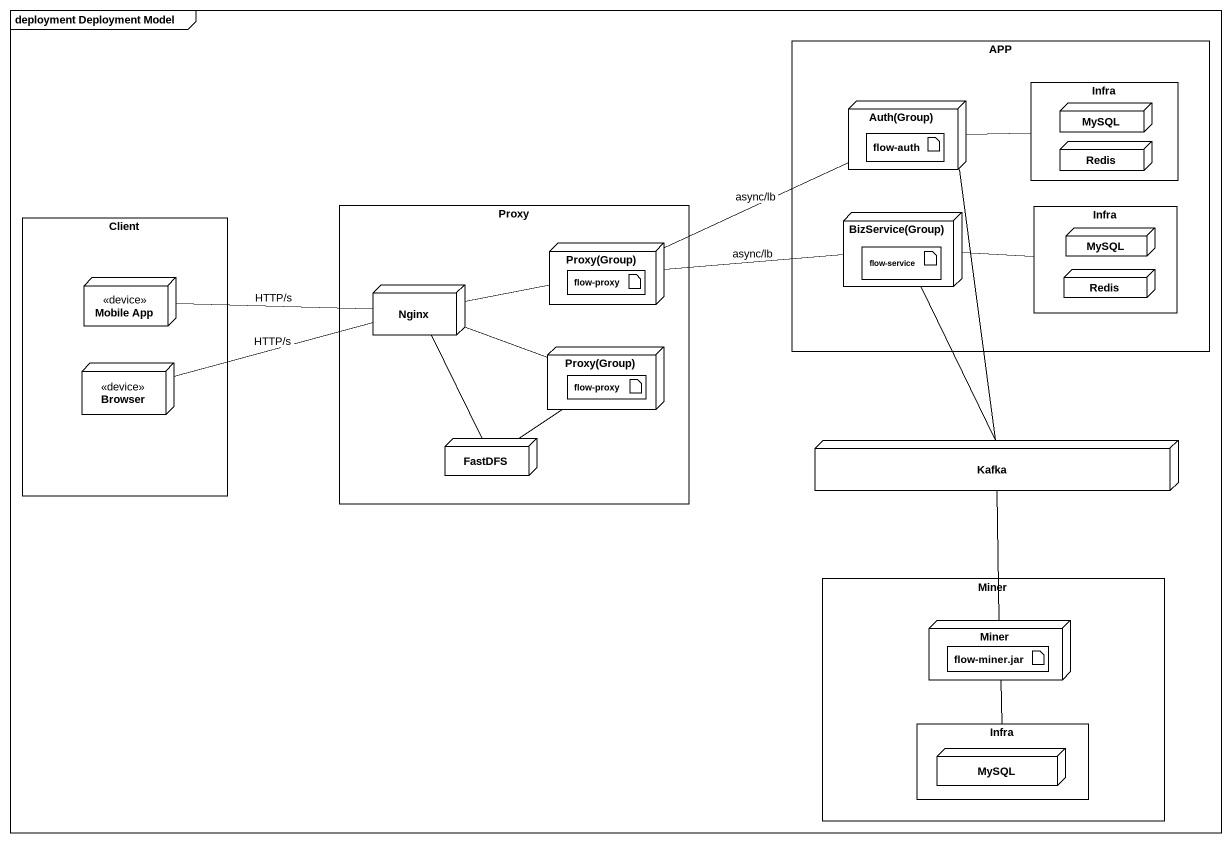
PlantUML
@startuml
mainframe deployment Deployment Model
rectangle APP {
  rectangle Infra {
    node MySQL
    node Redis
  }
  node "Auth(Group)" as Auth_Group {
    artifact "flow-auth" as flow_auth
  }
  node "BizService(Group)" as BizService_Group {
    artifact "flow-service" as flow_service
  }
  rectangle "Infra" as Infra_2 {
    node "Redis" as Redis_2
    node "MySQL" as MySQL_2
  }
}
rectangle Client {
  node "Mobile App" as Mobile_App <<device>>
  node Browser <<device>>
}
rectangle Proxy {
  node "Proxy(Group)" as Proxy_Group {
    artifact "flow-proxy" as flow_proxy
  }
  node Nginx
  node "Proxy(Group)" as Proxy_Group_2 {
    artifact "flow-proxy" as flow_proxy_2
  }
  node FastDFS
}
node Kafka
rectangle Miner {
  node "Miner" as Miner_2 {
    artifact "flow-miner.jar" as flow_miner_jar
  }
  rectangle "Infra" as Infra_3 {
    node "MySQL" as MySQL_3
  }
}
Auth_Group -right- Infra
Auth_Group -- Kafka
BizService_Group -right- Infra_2
BizService_Group -- Kafka
Proxy_Group -right- Auth_Group : async/lb
Proxy_Group -right- BizService_Group : async/lb
Mobile_App -right- Nginx : HTTP/s
Nginx -right- Proxy_Group
Nginx -right- Proxy_Group_2
Nginx -- FastDFS
Proxy_Group_2 -- FastDFS
Browser -right- Nginx : HTTP/s
Miner_2 -up- Kafka
Miner_2 -- Infra_3
@enduml
